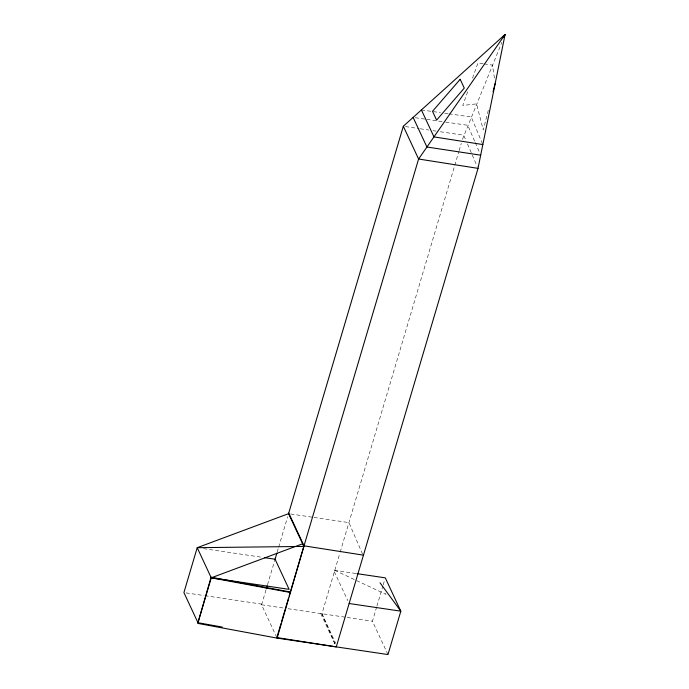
<?xml version="1.0" encoding="UTF-8"?>
<svg xmlns="http://www.w3.org/2000/svg" width="689" height="689" viewBox="0 0 689 689"><rect width="100%" height="100%" fill="white"/><g stroke="black" fill="none" stroke-linecap="round" stroke-linejoin="round"><path stroke-width="0.52" stroke-dasharray="3.44 2.58" d="M488.294 110.326L483.256 129.997L476.564 103.867L462.741 105.477L468.175 90.293M276.849 637.549L261.579 604.787L266.006 589.836M267.513 584.737L274.765 560.243M277.167 552.139L278.373 548.091M278.666 547.075L287.666 516.698M335.018 643.965L321.935 613.735L339.901 553.086M340.202 552.07L458.805 151.692M459.107 150.667L461.242 143.45M462.465 139.333L501.842 42.365M387.976 654.55L372.439 621.22L376.625 607.095M376.917 606.087L382.895 585.917M383.196 584.901L384.686 579.862M472.525 78.15L477.959 62.966L483.153 63.741M421.41 109.947L440.469 112.626M444.706 113.229L447.884 113.676M448.944 113.823L471.19 116.949L482.843 144.561M415.226 117.716L425.733 119.231M426.784 119.386L444.646 121.953M445.697 122.108L467.762 125.286L474.859 141.676M484.186 63.896L492.489 65.119L494.444 78.331M405.442 126.578L419.205 128.619M420.264 128.774L428.739 130.032M432.976 130.66L436.146 131.125M440.383 131.754L463.688 135.208L465.798 140.082M290.68 513.977L312.927 517.275M313.986 517.43L348.927 522.615L363.275 555.765M203.522 548.616L261.389 557.194M355.825 573.481L333.597 570.182L347.807 600.653M186.013 592.893L203.901 595.546M204.952 595.701L261.768 604.124M261.579 604.787L283.765 608.077M287.993 608.706L346.136 617.318M347.187 617.473L372.439 621.22M334.785 570.354L386.012 594.4L384.626 591.73M321.935 613.735L335.698 643.259M320.747 613.554L335.844 645.938M475.272 142.64L479.863 153.242M467.486 143.984L477.184 166.411"/><path stroke-width="1.03" d="M277.047 636.886L276.849 637.549L336.284 646.885L478.028 168.366L505.089 34.45L403.323 126.259L288.57 513.667L303.84 546.429L277.116 638.117L197.76 623.373L211.256 577.813L197.209 547.686L288.57 513.667M493.074 91.689L495.202 83.403M222.211 627.059L197.958 622.71L211.075 577.21L290.345 591.989M266.307 588.811L267.211 585.753M302.609 543.793L211.256 577.813L289.113 589.353L275.075 559.227L276.866 553.146M277.348 635.861L280.974 623.614M281.577 621.573L288.527 598.112M289.13 596.071L418.593 159.021L505.089 34.45L503.874 37.421M303.84 546.429L197.209 547.686L183.911 592.583L197.958 622.71M264.55 557.668L275.075 559.227M356.885 573.636L385.289 577.847L400.826 611.177L387.976 654.55L277.116 638.117L276.849 637.549M349.134 603.512L400.826 611.177L380.027 582.825M480.698 155.171L426.93 147.024L413.124 117.414M482.843 144.561L433.967 136.887L421.41 109.947M478.028 168.366L418.593 159.021L403.323 126.259M363.456 555.162L304.021 545.826L288.743 513.064M211.256 577.813L290.612 592.557M460.183 79.304L432.511 111.299L436.611 120.101L464.283 88.106L460.183 79.304"/></g></svg>
